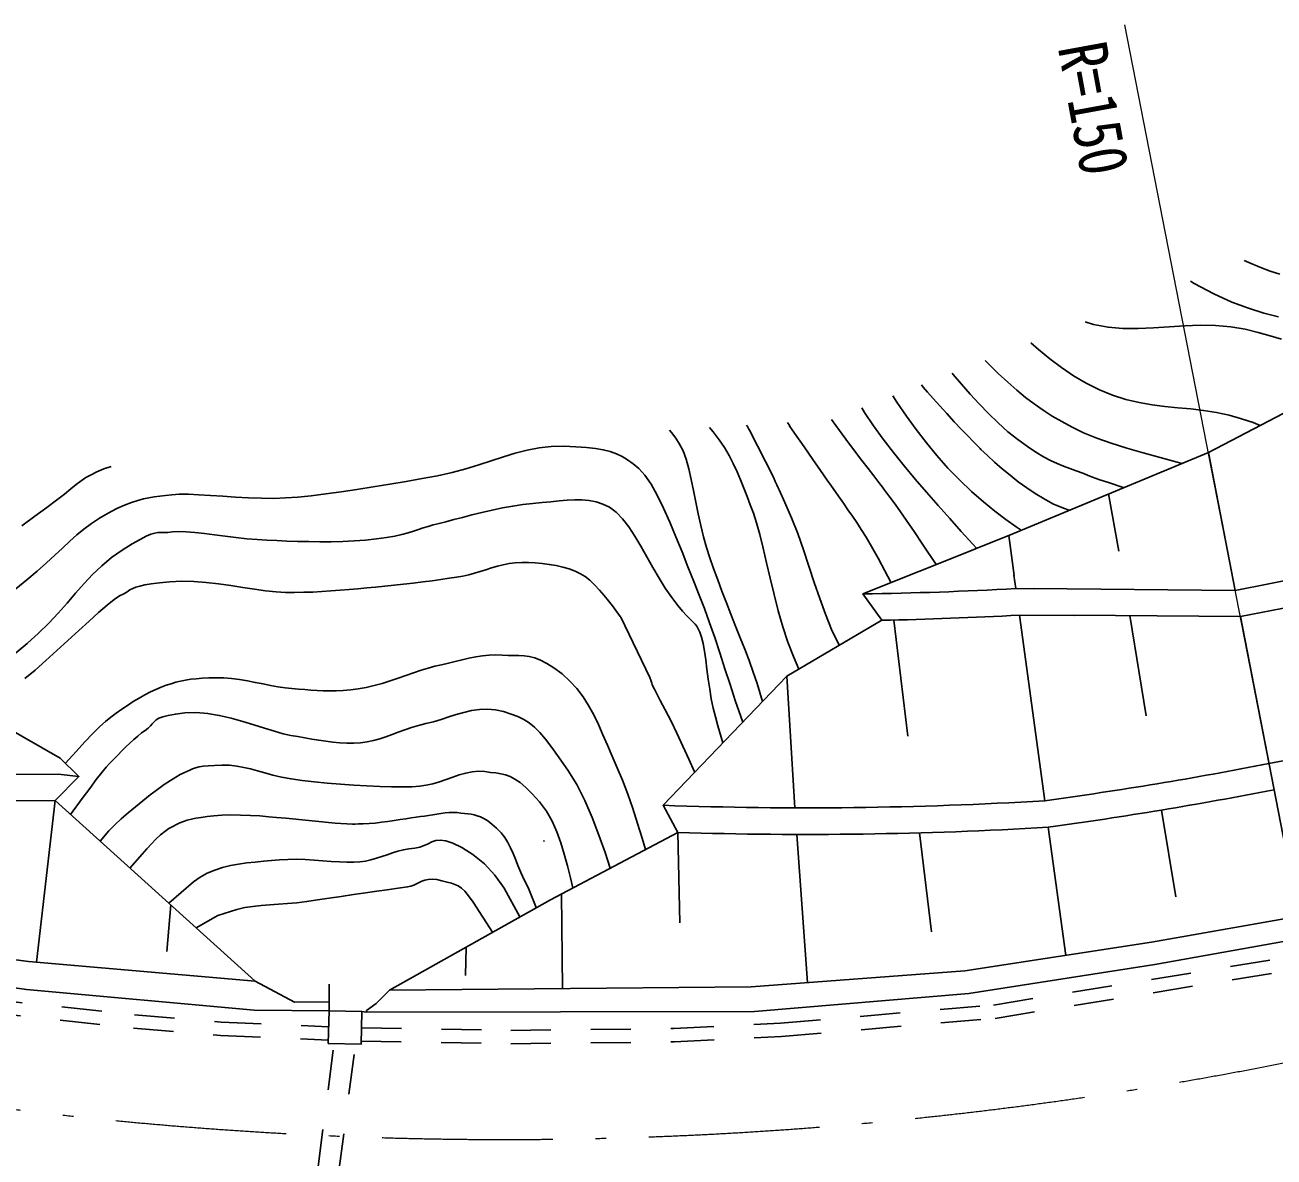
# Model space of a CAD drawing. Units: millimetres, scale not verified. Extents: x 40000 to 680000, y 20000 to 380000.
# Drawn here: x 483309 to 530115, y 261328 to 303747 of the extents above; entities that cross this region are included whole.
import ezdxf
from ezdxf.enums import TextEntityAlignment as Align

# ---------------------------------------------------------------- set-up
doc = ezdxf.new("R2010")
doc.units = ezdxf.units.MM
doc.header["$LTSCALE"] = 1000
doc.linetypes.add('USER1', pattern=[3, 1.5, -1.5])
doc.linetypes.add('USER3', pattern=[10, 6.4, -1.6, 0.4, -1.6])
for name, color, linetype, lineweight in [('M-BGD', 7, 'Continuous', 25), ('M-BMK', 2, 'USER3', 13), ('M-STR-HTXT', 7, 'Continuous', 13)]:
    doc.layers.add(name, color=color, linetype=linetype, lineweight=lineweight)
doc.styles.add('ＭＳ ゴシック', font='')
doc.styles.get('ＭＳ ゴシック').set_extended_font_data('MS Gothic')

msp = doc.modelspace()

# ---------------------------------------------------------------- linework, layer by layer
at = {"layer": 'M-BGD'}
for p, q in [((511972, 288724), (511879, 288856)), ((510460, 288567), (511354, 286797)), ((518400, 288584), (519097, 287873)), ((527655, 287725), (528662, 282560)), ((523913, 286173), (524296, 284030)), ((542986, 285353), (528662, 282560)), ((520171, 284621), (520375, 283123)), ((543178, 284372), (528854, 281578)), ((520369, 283127), (520437, 282629)), ((521126, 282623), (520437, 282629)), ((528662, 282560), (521104, 282637)), ((506721, 279299), (505639, 281554)), ((516389, 277092), (515862, 281450)), ((522633, 281618), (520572, 281635)), ((520572, 281635), (521521, 274679)), ((528854, 281578), (522612, 281632)), ((524709, 281614), (525318, 277865)), ((528854, 281578), (531035, 270395)), ((506762, 279201), (506721, 279299)), ((506797, 279078), (506762, 279201)), ((512159, 274413), (511854, 279351)), ((530724, 276226), (529923, 276069)), ((484556, 275677), (475190, 275636)), ((485328, 275590), (484556, 275677)), ((484441, 274683), (475014, 274652)), ((483746, 268633), (484441, 274683)), ((491932, 267923), (484441, 274683)), ((525895, 274328), (526434, 271075)), ((494938, 273838), (493090, 274026)), ((495607, 273805), (495587, 273804)), ((507777, 273491), (507777, 273491)), ((507844, 270102), (507777, 273491)), ((512636, 267867), (512232, 273415)), ((517273, 269766), (516826, 273475)), ((521657, 273688), (522312, 268883)), ((503448, 267642), (503410, 271189)), ((488770, 270777), (488624, 269029)), ((491248, 270607), (490541, 270382)), ((491248, 270607), (491547, 270674)), ((502996, 270971), (496970, 267580)), ((490541, 270382), (489726, 269914)), ((499844, 269197), (499822, 268129)), ((493404, 267134), (491932, 267923)), ((494708, 267803), (494704, 266808)), ((496466, 267085), (496970, 267580)), ((494704, 266808), (491896, 266832)), ((494706, 267145), (493404, 267134)), ((496105, 266752), (496113, 266815)), ((496113, 266815), (496466, 267085)), ((495936, 266777), (496105, 266752))]:
    msp.add_line(p, q, dxfattribs=at)
at = {"layer": 'M-BGD', "linetype": 'USER1'}
for p, q in [((493505, 254920), (494890, 265579)), ((494291, 254759), (495689, 265559))]:
    msp.add_line(p, q, dxfattribs=at)
at = {"layer": 'M-BGD'}
for points in [[(530334, 294408), (529968, 294528), (529581, 294672), (529168, 294841), (528996, 294918)], [(530280, 292809), (529739, 292951), (529161, 293134), (528539, 293362), (527857, 293668), (527125, 294063), (526988, 294146)], [(530399, 291968), (529974, 292103), (529519, 292230), (529029, 292344), (528493, 292438), (527926, 292492), (527350, 292501), (526768, 292479), (526184, 292442), (525601, 292402), (525023, 292376), (524453, 292378), (523895, 292422), (523352, 292523), (523040, 292626)], [(529594, 288742), (529328, 288847), (528901, 288995), (528439, 289125), (527958, 289227), (527477, 289301), (526995, 289358), (526513, 289407), (526029, 289457), (525544, 289519), (525055, 289602), (524564, 289716), (524068, 289870), (523569, 290074), (523077, 290323), (522606, 290601), (522152, 290907), (521714, 291236), (521287, 291585), (520998, 291840)], [(526669, 287316), (526487, 287364), (525847, 287535), (525215, 287711), (524602, 287891), (524018, 288076), (523473, 288268), (522979, 288467), (522545, 288673), (522161, 288883), (521801, 289095), (521459, 289314), (521129, 289545), (520803, 289794), (520474, 290065), (520137, 290363), (519783, 290693), (519406, 291061), (519287, 291181)], [(484441, 274683), (485328, 275590), (484625, 276279), (476170, 281120), (472097, 283364), (473815, 284010), (468080, 288860), (462953, 290669), (460053, 290620), (457415, 290287), (451784, 288276), (452459, 287156)], [(524495, 286414), (524427, 286434), (523952, 286585), (523544, 286722), (523218, 286844), (522949, 286948), (522699, 287040), (522460, 287127), (522226, 287216), (521990, 287315), (521743, 287430), (521480, 287570), (521193, 287742), (520875, 287952), (520519, 288209), (520144, 288507), (519775, 288834), (519414, 289183), (519063, 289546), (518725, 289916), (518401, 290288), (518093, 290653), (518050, 290705)], [(518400, 288584), (518126, 288880), (517852, 289184), (517587, 289480), (517344, 289755), (517135, 289993), (516971, 290181), (516901, 290262)], [(538150, 290584), (534604, 290214), (531027, 289494), (527655, 287724), (520171, 284621), (518893, 284111)], [(520645, 284818), (520454, 284939), (520062, 285215), (519657, 285526), (519232, 285877), (518782, 286271), (518328, 286699), (517896, 287146), (517483, 287610), (517087, 288090), (516707, 288584), (516340, 289092), (515984, 289611), (515828, 289849)], [(518962, 284139), (518826, 284293), (518396, 284771), (517962, 285255), (517528, 285743), (517097, 286235), (516673, 286731), (516259, 287229), (515858, 287728), (515474, 288228), (515110, 288729), (514770, 289228), (514663, 289401)], [(515486, 286382), (515310, 286608), (515116, 286855), (514905, 287125), (514667, 287433), (514392, 287794), (514071, 288223), (513694, 288734), (513527, 288963)], [(510947, 278403), (510742, 279071), (510602, 279502), (510448, 279928), (510281, 280355), (510111, 280789), (509938, 281226), (509765, 281664), (509594, 282100), (509427, 282533), (509267, 282959), (509115, 283375), (508974, 283779), (508846, 284169), (508732, 284566), (508630, 284988), (508538, 285425), (508451, 285866), (508365, 286302), (508278, 286722), (508185, 287116), (508083, 287474), (507968, 287787), (507837, 288043), (507693, 288265), (507539, 288479), (507467, 288569)], [(512305, 279611), (512102, 280087), (511896, 280624), (511709, 281200), (511538, 281800), (511380, 282409), (511235, 283014), (511099, 283598), (510970, 284149), (510847, 284651), (510725, 285090), (510604, 285451), (510485, 285768), (510368, 286081), (510249, 286393), (510126, 286701), (509995, 287007), (509853, 287311), (509695, 287612), (509518, 287911), (509320, 288207), (509096, 288501), (508955, 288666)], [(510350, 288757), (510383, 288700), (510439, 288602), (510460, 288567)], [(515767, 282850), (515277, 283770), (515035, 284210), (514828, 284559), (514647, 284842), (514477, 285101), (514313, 285345), (514149, 285585), (513979, 285829), (513797, 286089), (513597, 286373), (513374, 286691), (513120, 287054), (512831, 287470), (512504, 287941), (512147, 288452), (511944, 288742)], [(510204, 277627), (509927, 278433), (509729, 279031), (509535, 279627), (509344, 280216), (509154, 280792), (508964, 281349), (508770, 281882), (508573, 282384), (508368, 282893), (508153, 283438), (507931, 284002), (507703, 284569), (507471, 285123), (507236, 285647), (507001, 286126), (506768, 286542), (506537, 286880), (506312, 287124), (506097, 287300), (505890, 287450), (505684, 287576), (505469, 287679), (505237, 287763), (504978, 287829), (504685, 287880), (504347, 287918), (503956, 287945), (503504, 287963), (503029, 287954), (502571, 287902), (502123, 287814), (501681, 287699), (501236, 287564), (500784, 287416), (500317, 287265), (499830, 287116), (499316, 286978), (498770, 286859), (498191, 286751), (497590, 286643), (496978, 286537), (496361, 286435), (495749, 286339), (495152, 286251), (494577, 286174), (494034, 286109), (493531, 286058), (493077, 286024), (492635, 286010), (492167, 286014), (491685, 286032), (491198, 286059), (490719, 286091), (490258, 286121), (489826, 286147), (489433, 286162), (489092, 286162), (488811, 286142), (488576, 286114), (488360, 286090), (488155, 286064), (487953, 286032), (487748, 285990), (487533, 285933), (487301, 285856), (487043, 285754), (486755, 285623), (486427, 285458), (486096, 285270), (485796, 285071), (485517, 284860), (485250, 284637), (484986, 284399), (484715, 284146), (484427, 283876), (484114, 283589), (483766, 283283), (483373, 282958), (482964, 282619)], [(522437, 285561), (522220, 285638), (521829, 285809), (521498, 285986), (521170, 286186), (520846, 286403), (520529, 286634), (520221, 286875), (519925, 287121), (519642, 287367), (519374, 287610), (519125, 287846), (519097, 287873)], [(486543, 287208), (486269, 287112), (486004, 287003), (485783, 286896), (485592, 286786), (485412, 286665), (485228, 286527), (485024, 286365), (484784, 286171), (484490, 285940), (484128, 285665), (483681, 285338), (483191, 284974)], [(511537, 286400), (511484, 286515), (511426, 286640), (511378, 286745), (511354, 286797), (511368, 286766)], [(511537, 286400), (511571, 286329), (511788, 285860), (512038, 285282), (512267, 284687), (512479, 284082), (512683, 283471), (512885, 282861), (513090, 282259), (513305, 281669), (513537, 281098), (513815, 280502)], [(517457, 283525), (516947, 284295), (516633, 284765), (516347, 285185), (516096, 285544), (515877, 285844), (515679, 286109), (515492, 286353), (515454, 286403)], [(509455, 276845), (509275, 277488), (509182, 277817), (509098, 278144), (509027, 278496), (508967, 278864), (508913, 279237), (508865, 279604), (508818, 279956), (508771, 280281), (508721, 280570), (508665, 280811), (508600, 280995), (508536, 281124), (508480, 281218), (508425, 281290), (508366, 281353), (508295, 281421), (508206, 281506), (508093, 281622), (507950, 281782), (507770, 282000), (507547, 282289), (507305, 282638), (507070, 283018), (506839, 283416), (506613, 283820), (506387, 284217), (506161, 284596), (505932, 284943), (505700, 285247), (505461, 285495), (505214, 285673), (504962, 285794), (504707, 285877), (504448, 285929), (504182, 285954), (503908, 285957), (503623, 285943), (503326, 285917), (503014, 285884), (502685, 285850), (502337, 285818), (501970, 285779), (501590, 285722), (501202, 285650), (500814, 285567), (500431, 285478), (500060, 285386), (499708, 285296), (499381, 285211), (499085, 285135), (498828, 285073), (498608, 285017), (498412, 284959), (498229, 284899), (498051, 284839), (497866, 284778), (497664, 284717), (497434, 284657), (497167, 284598), (496851, 284542), (496477, 284488), (496065, 284443), (495643, 284412), (495217, 284392), (494788, 284383), (494361, 284381), (493940, 284387), (493527, 284397), (493126, 284411), (492741, 284425), (492376, 284440), (492007, 284462), (491617, 284498), (491215, 284544), (490811, 284595), (490412, 284646), (490030, 284693), (489671, 284732), (489347, 284758), (489067, 284766), (488838, 284753), (488662, 284736), (488522, 284733), (488403, 284734), (488291, 284729), (488172, 284709), (488030, 284666), (487852, 284589), (487622, 284470), (487326, 284299), (486950, 284067), (486549, 283787), (486184, 283483), (485845, 283157), (485523, 282814), (485207, 282456), (484888, 282087), (484557, 281712), (484205, 281332), (483821, 280953), (483396, 280576), (482940, 280200)], [(518905, 284103), (514711, 282429), (515414, 281441), (511854, 279351), (507218, 274508), (507777, 273491), (502996, 270971)], [(483307, 279258), (483687, 279576), (484089, 279929), (484503, 280303), (484919, 280684), (485325, 281059), (485711, 281413), (486068, 281733), (486385, 282005), (486652, 282216), (486857, 282351), (487010, 282437), (487133, 282511), (487242, 282576), (487349, 282632), (487468, 282680), (487614, 282724), (487800, 282764), (488039, 282802), (488346, 282840), (488735, 282878), (489177, 282900), (489633, 282890), (490097, 282855), (490562, 282802), (491024, 282738), (491476, 282669), (491913, 282602), (492328, 282545), (492717, 282503), (493074, 282484), (493413, 282483), (493753, 282488), (494093, 282500), (494434, 282517), (494774, 282539), (495114, 282564), (495452, 282592), (495787, 282622), (496120, 282653), (496450, 282684), (496788, 282716), (497140, 282753), (497499, 282793), (497861, 282835), (498218, 282879), (498564, 282924), (498894, 282969), (499201, 283014), (499479, 283057), (499721, 283098), (499941, 283144), (500157, 283201), (500370, 283265), (500583, 283333), (500796, 283400), (501011, 283464), (501229, 283519), (501453, 283564), (501684, 283594), (501923, 283605), (502173, 283602), (502430, 283589), (502692, 283567), (502954, 283534), (503213, 283490), (503463, 283434), (503701, 283365), (503923, 283283), (504126, 283187), (504303, 283076), (504474, 282938), (504652, 282766), (504833, 282573), (505010, 282370), (505176, 282167), (505326, 281976), (505454, 281808), (505552, 281675), (505616, 281586), (505639, 281554)], [(491896, 266832), (483368, 267609), (476851, 268518), (470384, 269669), (463013, 271297), (442498, 275780), (428586, 278436), (413891, 280596), (409273, 281097)], [(484826, 276082), (485228, 276524), (485555, 276883), (485851, 277200), (486111, 277461), (486326, 277653), (486523, 277805), (486727, 277957), (486937, 278107), (487151, 278252), (487367, 278392), (487584, 278523), (487799, 278645), (488010, 278755), (488217, 278852), (488416, 278934), (488605, 279003), (488787, 279063), (488965, 279116), (489143, 279160), (489326, 279198), (489519, 279228), (489725, 279252), (489949, 279270), (490195, 279282), (490468, 279288), (490758, 279282), (491052, 279257), (491348, 279218), (491644, 279168), (491939, 279112), (492229, 279053), (492514, 278997), (492790, 278946), (493056, 278906), (493310, 278879), (493554, 278860), (493790, 278841), (494023, 278823), (494254, 278808), (494488, 278798), (494727, 278794), (494974, 278797), (495232, 278810), (495503, 278833), (495791, 278868), (496090, 278921), (496392, 278992), (496694, 279077), (496995, 279172), (497293, 279273), (497586, 279376), (497872, 279475), (498150, 279568), (498417, 279649), (498672, 279715), (498923, 279775), (499177, 279837), (499433, 279900), (499690, 279961), (499947, 280017), (500203, 280065), (500456, 280104), (500705, 280130), (500949, 280141), (501188, 280134), (501412, 280124), (501620, 280122), (501817, 280118), (502010, 280107), (502205, 280079), (502409, 280028), (502627, 279945), (502867, 279823), (503133, 279654), (503434, 279430), (503732, 279165), (503994, 278879), (504225, 278572), (504432, 278245), (504620, 277900), (504796, 277536), (504966, 277154), (505136, 276757), (505313, 276343), (505502, 275915), (505699, 275448), (505894, 274930), (506083, 274382), (506264, 273824), (506433, 273275), (506560, 272850)], [(506791, 279108), (506797, 279078), (506810, 279038), (506839, 278970), (506893, 278858), (506982, 278684), (507115, 278433), (507300, 278086), (507519, 277664), (507741, 277205), (507963, 276725), (508184, 276238), (508398, 275758)], [(485017, 274164), (485455, 274760), (485735, 275139), (485982, 275472), (486189, 275742), (486352, 275933), (486492, 276082), (486637, 276235), (486785, 276390), (486935, 276544), (487085, 276695), (487236, 276840), (487385, 276977), (487532, 277103), (487675, 277217), (487813, 277316), (487929, 277403), (488013, 277486), (488081, 277563), (488146, 277636), (488224, 277704), (488329, 277767), (488475, 277825), (488677, 277878), (488948, 277927), (489304, 277971), (489719, 277984), (490150, 277949), (490590, 277875), (491032, 277772), (491467, 277652), (491888, 277522), (492286, 277395), (492654, 277280), (492985, 277187), (493270, 277126), (493530, 277083), (493792, 277038), (494055, 276992), (494318, 276948), (494582, 276908), (494845, 276875), (495107, 276850), (495367, 276837), (495626, 276836), (495881, 276850), (496130, 276883), (496370, 276934), (496603, 276998), (496834, 277074), (497065, 277157), (497299, 277245), (497540, 277333), (497790, 277418), (498053, 277497), (498332, 277567), (498619, 277640), (498903, 277726), (499188, 277818), (499472, 277908), (499758, 277990), (500047, 278056), (500339, 278099), (500635, 278111), (500936, 278087), (501245, 278017), (501533, 277926), (501782, 277831), (502002, 277725), (502204, 277597), (502400, 277437), (502599, 277236), (502813, 276984), (503052, 276671), (503327, 276288), (503649, 275824), (503984, 275282), (504289, 274684), (504566, 274048), (504819, 273392), (505047, 272736), (505237, 272152)], [(486131, 273158), (486446, 273549), (486673, 273782), (486912, 273998), (487172, 274224), (487445, 274453), (487725, 274679), (488003, 274897), (488274, 275101), (488529, 275284), (488761, 275442), (488963, 275568), (489129, 275656), (489262, 275721), (489378, 275778), (489485, 275829), (489591, 275874), (489705, 275912), (489835, 275945), (489990, 275971), (490178, 275991), (490407, 276005), (490685, 276013), (490978, 276006), (491250, 275977), (491509, 275930), (491765, 275869), (492025, 275798), (492298, 275721), (492593, 275643), (492918, 275566), (493282, 275497), (493692, 275438), (494147, 275387), (494629, 275341), (495127, 275300), (495630, 275265), (496125, 275236), (496602, 275215), (497048, 275202), (497453, 275198), (497804, 275204), (498090, 275220), (498341, 275256), (498591, 275316), (498841, 275392), (499091, 275477), (499339, 275564), (499585, 275646), (499828, 275715), (500069, 275763), (500307, 275785), (500540, 275772), (500759, 275743), (500956, 275719), (501139, 275691), (501314, 275649), (501488, 275585), (501668, 275491), (501861, 275358), (502074, 275177), (502313, 274940), (502586, 274638), (502850, 274287), (503067, 273911), (503245, 273514), (503393, 273099), (503519, 272671), (503635, 272234), (503747, 271791), (503845, 271418)], [(557245, 275670), (555223, 275188), (545346, 273105), (535458, 271130), (525521, 269374), (518533, 268305), (510522, 267711), (496970, 267580)], [(557474, 274780), (555451, 274305), (545520, 272248), (535644, 270331), (525654, 268545), (518672, 267461), (510641, 266785), (496105, 266752)], [(487244, 272154), (487698, 272682), (487873, 272878), (488046, 273065), (488217, 273239), (488383, 273395), (488544, 273528), (488699, 273633), (488844, 273717), (488981, 273788), (489114, 273849), (489249, 273902), (489390, 273947), (489545, 273986), (489716, 274022), (489911, 274055), (490134, 274086), (490390, 274119), (490690, 274142), (491029, 274150), (491391, 274144), (491758, 274129), (492115, 274107), (492444, 274081), (492730, 274056), (493090, 274026)], [(495683, 273805), (495586, 273803), (494938, 273838)], [(495683, 273805), (495802, 273808), (495984, 273813), (496206, 273824), (496436, 273843), (496670, 273870), (496906, 273901), (497139, 273936), (497366, 273971), (497582, 274006), (497784, 274037), (497968, 274064), (498131, 274085), (498283, 274104), (498436, 274127), (498590, 274152), (498744, 274177), (498898, 274200), (499051, 274220), (499203, 274233), (499353, 274239), (499500, 274235), (499645, 274219), (499782, 274200), (499908, 274185), (500027, 274170), (500143, 274149), (500259, 274119), (500380, 274073), (500509, 274009), (500649, 273920), (500805, 273802), (500980, 273650), (501149, 273477), (501288, 273298), (501405, 273112), (501506, 272915), (501598, 272707), (501689, 272485), (501784, 272248), (501891, 271994), (502016, 271721), (502166, 271428), (502465, 270672)], [(488702, 270838), (489626, 271642), (489873, 271816), (490140, 271960), (490420, 272078), (490710, 272172), (491009, 272246), (491313, 272303), (491622, 272348), (491932, 272383), (492242, 272412), (492550, 272438), (492852, 272465), (493160, 272483), (493482, 272485), (493810, 272474), (494141, 272455), (494469, 272431), (494787, 272407), (495091, 272386), (495375, 272373), (495634, 272371), (495862, 272385), (496070, 272417), (496275, 272465), (496477, 272523), (496677, 272588), (496878, 272656), (497079, 272723), (497282, 272786), (497488, 272840), (497699, 272881), (497915, 272905), (498111, 272939), (498274, 272998), (498416, 273069), (498553, 273137), (498700, 273187), (498872, 273205), (499082, 273176), (499347, 273086), (499680, 272921), (500097, 272664), (500534, 272315), (500921, 271890), (501264, 271407), (501851, 270326)], [(491932, 267923), (483447, 268659), (476952, 269513), (470623, 270633), (463200, 272178)], [(491547, 270674), (491850, 270721), (492160, 270753), (492479, 270778), (492808, 270799), (493148, 270824), (493502, 270857), (493871, 270906), (494270, 270966), (494704, 271029), (495158, 271095), (495617, 271161), (496067, 271225), (496491, 271285), (496876, 271339), (497206, 271387), (497467, 271425), (497644, 271451), (497765, 271480), (497875, 271521), (497978, 271570), (498079, 271620), (498184, 271668), (498297, 271707), (498423, 271733), (498568, 271740), (498737, 271723), (498935, 271677), (499128, 271625), (499286, 271584), (499421, 271542), (499542, 271486), (499661, 271404), (499787, 271285), (499932, 271115), (500106, 270883), (500830, 269752)]]:
    msp.add_lwpolyline(points, dxfattribs=at)
at = {"layer": 'M-BGD', "linetype": 'USER1'}
for points in [[(495921, 266171), (501515, 266072), (507620, 266144), (511622, 266346), (519599, 267022), (531471, 268949), (539307, 270460), (555026, 273674), (557612, 274244)], [(495908, 265671), (501514, 265572), (507635, 265644), (511655, 265847), (519660, 266525), (531558, 268456), (539405, 269970), (555134, 273186), (557737, 273760)], [(475773, 268149), (481709, 267273), (487419, 266656), (490664, 266387), (494689, 266209)], [(475691, 267655), (481646, 266777), (487377, 266157), (490633, 265887), (494677, 265709)]]:
    msp.add_lwpolyline(points, dxfattribs=at)
at = {"layer": 'M-BGD'}
msp.add_lwpolyline([(494704, 266808), (495936, 266777), (495905, 265554), (494674, 265585)], close=True, dxfattribs=at)
for radius in [6.2, 5, 3.8, 2.5]:
    msp.add_circle((502760, 273174), radius, dxfattribs=at)
for centre, radius, start, end in [((512577, 424855), 142443, 270.85876, 273.16321), ((512577, 424855), 143443, 271.1333, 273.19537), ((501395, 422211), 148898, 277.76825, 281.04559), ((501395, 422211), 149898, 277.76825, 281.04559), ((512577, 424855), 150443, 267.9588, 273.40857), ((512575, 424629), 151214, 268.18164, 273.44299)]:
    msp.add_arc(centre, radius, start, end, dxfattribs=at)
at = {"layer": 'M-BMK'}
msp.add_arc((501273, 411985), 150000, 256.79037, 281.83987, dxfattribs=at)
at = {"layer": 'M-STR-HTXT'}
msp.add_line((532049, 265176), (524520, 303747), dxfattribs=at)

# ---------------------------------------------------------------- texts
at = {"layer": 'M-STR-HTXT', "style": 'ＭＳ ゴシック', "width": 0.8}
msp.add_text('R=150', height=1833, rotation=280.4, dxfattribs=at).set_placement((521469, 302812), align=Align.BOTTOM_LEFT)

doc.saveas('drawing.dxf')
